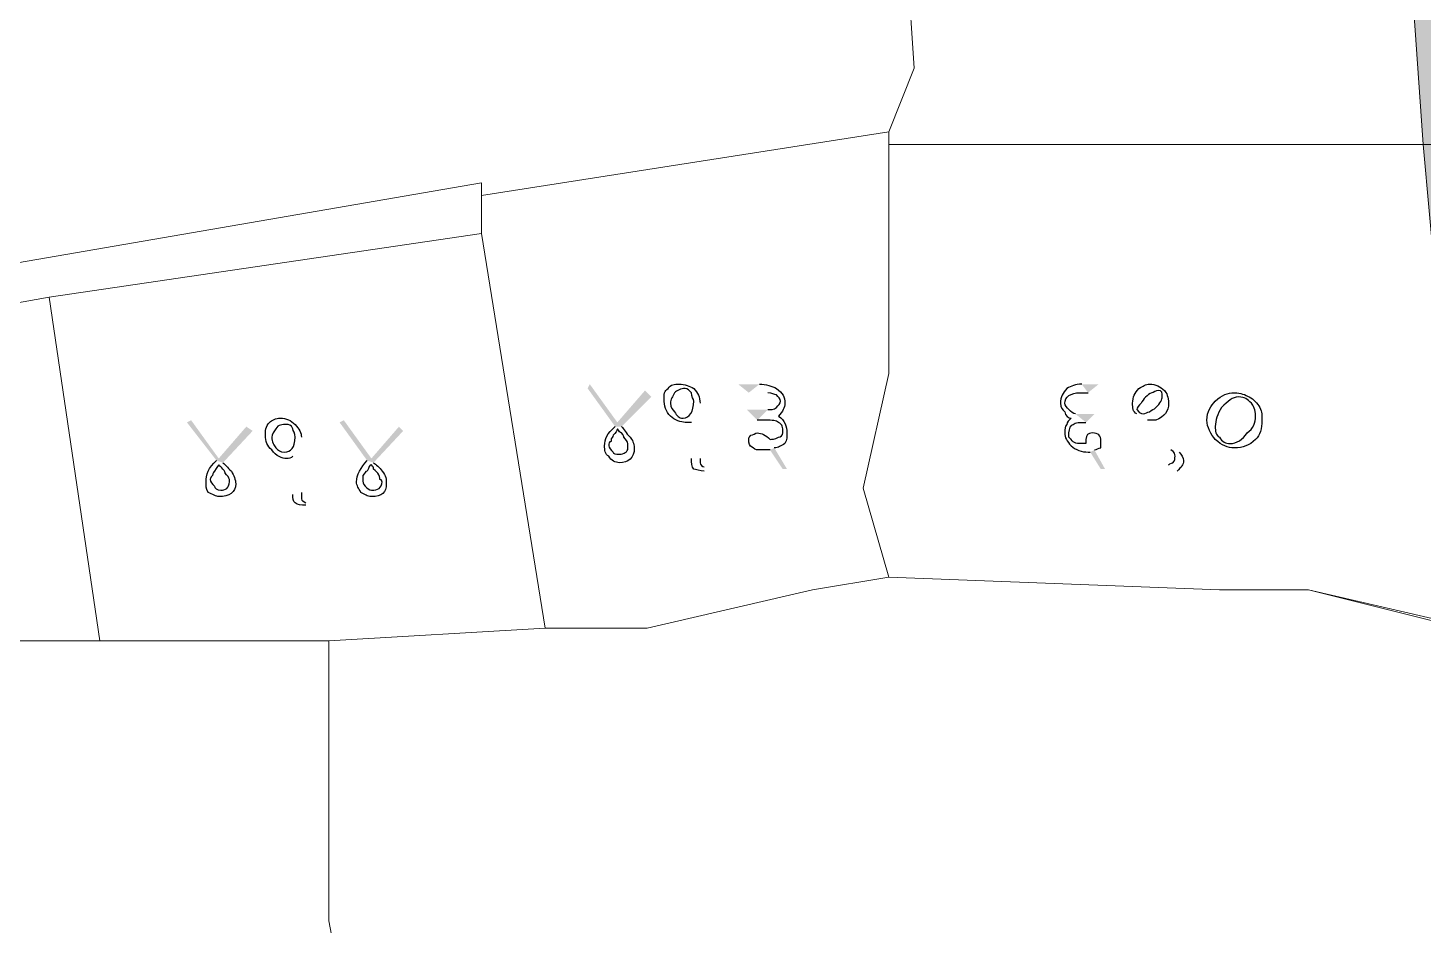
# Model space of a CAD drawing. Header units: metres. Extents: x 345912 to 349030, y 3061206 to 3061792.
# Drawn here: x 345993.01 to 346026.44, y 3061277.5 to 3061298.98 of the extents above; entities that cross this region are included whole.
import ezdxf

# ---------------------------------------------------------------- set-up
doc = ezdxf.new("R2010")
doc.units = ezdxf.units.M
doc.header["$MEASUREMENT"] = 0
doc.layers.add('PDF5_Geometry', color=7, linetype='Continuous')
doc.layers.add('PDF5_Solid Fills', color=7, linetype='Continuous')

msp = doc.modelspace()

# ---------------------------------------------------------------- hatches: boundary and pattern name
at = {"layer": 'PDF5_Solid Fills', "true_color": 0xc3c3c3, "transparency": 33554531}
h = msp.add_hatch(color=9, dxfattribs=at)
h.paths.add_polyline_path([(346031.62094, 3061309.60243), (346025.52494, 3061309.29763), (346024.61054, 3061318.44163), (346023.69614, 3061323.62323), (346029.48734, 3061324.84243), (346029.79214, 3061324.84243), (346030.70654, 3061319.66083), (346031.01134, 3061315.69843)], flags=0)
h.paths.add_polyline_path([(346033.75454, 3061286.43763), (346027.35374, 3061286.13283), (346026.43934, 3061296.19123), (346032.84014, 3061296.19123)], flags=0)
h.paths.add_polyline_path([(346007.84654, 3061320.88003), (346001.75053, 3061319.66083), (346000.83614, 3061319.35603), (345993.21614, 3061318.13683), (345983.76734, 3061316.30803), (345983.46254, 3061316.30803), (345961.21214, 3061312.04083), (345962.12653, 3061318.13683), (345981.02414, 3061321.79443), (345990.47293, 3061323.31843), (345999.31213, 3061325.14723), (346008.45614, 3061326.67123)], flags=0)
h.paths.add_polyline_path([(346037.41214, 3061326.36643), (346034.05934, 3061325.75683), (346034.05934, 3061326.06163), (346033.75454, 3061328.80483), (346037.10734, 3061329.41443)], flags=0)
h.paths.add_polyline_path([(346023.69614, 3061323.62323), (346015.46654, 3061322.09923), (346015.16174, 3061322.09923), (346014.85694, 3061322.09923), (346014.24734, 3061321.79443), (346007.84654, 3061320.88003), (346008.45614, 3061326.67123), (346018.81934, 3061328.80483), (346019.12414, 3061328.80483), (346019.42893, 3061329.10963), (346019.73374, 3061329.10963), (346020.03854, 3061329.10963), (346022.47694, 3061329.71923)], flags=0)
h.paths.add_polyline_path([(346029.48734, 3061324.84243), (346023.69614, 3061323.62323), (346022.47694, 3061329.71923), (346026.74414, 3061330.63363), (346028.57294, 3061330.93843), (346029.18254, 3061325.14723)], flags=0)
h.paths.add_polyline_path([(346033.75454, 3061328.80483), (346034.05934, 3061326.06163), (346034.05934, 3061325.75683), (346029.48734, 3061324.84243), (346029.18254, 3061325.14723), (346028.57294, 3061330.93843), (346030.70654, 3061331.24323), (346033.44974, 3061331.54803), (346033.44974, 3061330.93843)], flags=0)
h.paths.add_polyline_path([(346037.10734, 3061329.41443), (346033.75454, 3061328.80483), (346033.44974, 3061330.93843), (346033.44974, 3061331.54803), (346036.80254, 3061332.15763)], flags=0)
h.paths.add_polyline_path([(346125.80414, 3061271.19763), (346124.88974, 3061272.41683), (346122.14653, 3061274.85523), (346119.70814, 3061275.16003), (346113.61213, 3061277.29363), (346104.46814, 3061280.03683), (346097.76254, 3061281.56083), (346092.58094, 3061281.56083), (346089.53293, 3061281.25603), (346087.39933, 3061280.34163), (346079.16973, 3061276.07443), (346073.07373, 3061271.80723), (346070.94013, 3061271.19763), (345957.24973, 3061271.19763), (345956.94494, 3061272.41683), (345956.94494, 3061274.55043), (345957.85933, 3061287.96163), (345958.16414, 3061289.79043), (345958.16414, 3061296.19123), (345958.46894, 3061304.42083), (345959.38333, 3061311.12643), (345960.29774, 3061314.78403), (345960.29774, 3061320.27043), (345961.21214, 3061323.62323), (345964.26013, 3061333.07203), (345963.65053, 3061336.12003), (345963.34574, 3061337.03443), (345960.29774, 3061345.87363), (345956.94494, 3061356.84643), (345952.67774, 3061370.56243), (345952.67774, 3061373.91523), (345952.67774, 3061381.23043), (345949.93454, 3061391.59363), (345947.80094, 3061402.87124), (345945.05773, 3061411.40564), (345943.53373, 3061414.45363), (345940.48573, 3061418.11124), (345936.82814, 3061421.76883), (345932.86573, 3061427.56003), (345926.16013, 3061436.70403), (345924.63614, 3061440.36163), (345918.54013, 3061442.49523), (345914.57773, 3061443.40963), (345915.49213, 3061444.62883), (345924.33133, 3061441.88564), (345924.94094, 3061442.80003), (345924.33133, 3061448.28643), (345920.97853, 3061460.17363), (345917.32094, 3061466.87923), (345919.14974, 3061468.09844), (345923.11213, 3061460.47844), (345924.33133, 3061455.90643), (345926.46493, 3061446.76243), (345927.07454, 3061438.83763), (345930.12254, 3061435.18003), (345931.64653, 3061432.43683), (345936.82814, 3061424.81683), (345942.31454, 3061418.41603), (345944.75293, 3061415.06323), (345947.80094, 3061408.66243), (345949.93454, 3061401.04243), (345950.54414, 3061396.47043), (345954.20174, 3061382.14483), (345954.81134, 3061373.91523), (345955.11613, 3061371.17203), (345959.68814, 3061354.71283), (345964.86973, 3061340.08243), (345965.78414, 3061336.12003), (345965.17454, 3061329.71923), (345962.43134, 3061321.18483), (345962.12653, 3061318.13683), (345961.21214, 3061312.04083), (345960.90734, 3061307.77363), (345959.99293, 3061299.23923), (345959.68814, 3061287.65683), (345959.68814, 3061286.74243), (345959.38333, 3061285.52323), (345959.07854, 3061279.73203), (345958.77373, 3061275.46483), (345959.07854, 3061273.02643), (345959.38333, 3061271.19763), (346064.84414, 3061271.19763), (346065.75853, 3061271.50243), (346070.33053, 3061272.72163), (346075.20734, 3061274.85523), (346078.56013, 3061277.29363), (346085.87534, 3061281.25603), (346086.48494, 3061281.56083), (346087.39933, 3061281.86563), (346090.44734, 3061282.78003), (346097.45774, 3061282.78003), (346105.99214, 3061280.95123), (346116.05054, 3061278.20803), (346117.87933, 3061277.29363), (346118.79373, 3061276.98883), (346124.88974, 3061274.55043), (346127.32814, 3061272.41683), (346127.63293, 3061272.11203), (346128.24254, 3061271.19763)], flags=0)
h.paths.add_polyline_path([(346032.84014, 3061296.19123), (346026.43934, 3061296.19123), (346025.52494, 3061309.29763), (346031.62094, 3061309.60243), (346031.92574, 3061307.77363), (346032.53534, 3061298.02003)], flags=0)
h = msp.add_hatch(color=9, dxfattribs=at)
h.paths.add_polyline_path([(346031.62094, 3061309.60243), (346025.52494, 3061309.29763), (346024.61054, 3061318.44163), (346023.69614, 3061323.62323), (346029.48734, 3061324.84243), (346029.79214, 3061324.84243), (346030.70654, 3061319.66083), (346031.01134, 3061315.69843)], flags=0)
h.paths.add_polyline_path([(346033.75454, 3061286.43763), (346027.35374, 3061286.13283), (346026.43934, 3061296.19123), (346032.84014, 3061296.19123)], flags=0)
h.paths.add_polyline_path([(346007.84654, 3061320.88003), (346001.75053, 3061319.66083), (346000.83614, 3061319.35603), (345993.21614, 3061318.13683), (345983.76734, 3061316.30803), (345983.46254, 3061316.30803), (345961.21214, 3061312.04083), (345962.12653, 3061318.13683), (345981.02414, 3061321.79443), (345990.47293, 3061323.31843), (345999.31213, 3061325.14723), (346008.45614, 3061326.67123)], flags=0)
h.paths.add_polyline_path([(346037.41214, 3061326.36643), (346034.05934, 3061325.75683), (346034.05934, 3061326.06163), (346033.75454, 3061328.80483), (346037.10734, 3061329.41443)], flags=0)
h.paths.add_polyline_path([(346023.69614, 3061323.62323), (346015.46654, 3061322.09923), (346015.16174, 3061322.09923), (346014.85694, 3061322.09923), (346014.24734, 3061321.79443), (346007.84654, 3061320.88003), (346008.45614, 3061326.67123), (346018.81934, 3061328.80483), (346019.12414, 3061328.80483), (346019.42893, 3061329.10963), (346019.73374, 3061329.10963), (346020.03854, 3061329.10963), (346022.47694, 3061329.71923)], flags=0)
h.paths.add_polyline_path([(346029.48734, 3061324.84243), (346023.69614, 3061323.62323), (346022.47694, 3061329.71923), (346026.74414, 3061330.63363), (346028.57294, 3061330.93843), (346029.18254, 3061325.14723)], flags=0)
h.paths.add_polyline_path([(346033.75454, 3061328.80483), (346034.05934, 3061326.06163), (346034.05934, 3061325.75683), (346029.48734, 3061324.84243), (346029.18254, 3061325.14723), (346028.57294, 3061330.93843), (346030.70654, 3061331.24323), (346033.44974, 3061331.54803), (346033.44974, 3061330.93843)], flags=0)
h.paths.add_polyline_path([(346037.10734, 3061329.41443), (346033.75454, 3061328.80483), (346033.44974, 3061330.93843), (346033.44974, 3061331.54803), (346036.80254, 3061332.15763)], flags=0)
h.paths.add_polyline_path([(346125.80414, 3061271.19763), (346124.88974, 3061272.41683), (346122.14653, 3061274.85523), (346119.70814, 3061275.16003), (346113.61213, 3061277.29363), (346104.46814, 3061280.03683), (346097.76254, 3061281.56083), (346092.58094, 3061281.56083), (346089.53293, 3061281.25603), (346087.39933, 3061280.34163), (346079.16973, 3061276.07443), (346073.07373, 3061271.80723), (346070.94013, 3061271.19763), (345957.24973, 3061271.19763), (345956.94494, 3061272.41683), (345956.94494, 3061274.55043), (345957.85933, 3061287.96163), (345958.16414, 3061289.79043), (345958.16414, 3061296.19123), (345958.46894, 3061304.42083), (345959.38333, 3061311.12643), (345960.29774, 3061314.78403), (345960.29774, 3061320.27043), (345961.21214, 3061323.62323), (345964.26013, 3061333.07203), (345963.65053, 3061336.12003), (345963.34574, 3061337.03443), (345960.29774, 3061345.87363), (345956.94494, 3061356.84643), (345952.67774, 3061370.56243), (345952.67774, 3061373.91523), (345952.67774, 3061381.23043), (345949.93454, 3061391.59363), (345947.80094, 3061402.87124), (345945.05773, 3061411.40564), (345943.53373, 3061414.45363), (345940.48573, 3061418.11124), (345936.82814, 3061421.76883), (345932.86573, 3061427.56003), (345926.16013, 3061436.70403), (345924.63614, 3061440.36163), (345918.54013, 3061442.49523), (345914.57773, 3061443.40963), (345915.49213, 3061444.62883), (345924.33133, 3061441.88564), (345924.94094, 3061442.80003), (345924.33133, 3061448.28643), (345920.97853, 3061460.17363), (345917.32094, 3061466.87923), (345919.14974, 3061468.09844), (345923.11213, 3061460.47844), (345924.33133, 3061455.90643), (345926.46493, 3061446.76243), (345927.07454, 3061438.83763), (345930.12254, 3061435.18003), (345931.64653, 3061432.43683), (345936.82814, 3061424.81683), (345942.31454, 3061418.41603), (345944.75293, 3061415.06323), (345947.80094, 3061408.66243), (345949.93454, 3061401.04243), (345950.54414, 3061396.47043), (345954.20174, 3061382.14483), (345954.81134, 3061373.91523), (345955.11613, 3061371.17203), (345959.68814, 3061354.71283), (345964.86973, 3061340.08243), (345965.78414, 3061336.12003), (345965.17454, 3061329.71923), (345962.43134, 3061321.18483), (345962.12653, 3061318.13683), (345961.21214, 3061312.04083), (345960.90734, 3061307.77363), (345959.99293, 3061299.23923), (345959.68814, 3061287.65683), (345959.68814, 3061286.74243), (345959.38333, 3061285.52323), (345959.07854, 3061279.73203), (345958.77373, 3061275.46483), (345959.07854, 3061273.02643), (345959.38333, 3061271.19763), (346064.84414, 3061271.19763), (346065.75853, 3061271.50243), (346070.33053, 3061272.72163), (346075.20734, 3061274.85523), (346078.56013, 3061277.29363), (346085.87534, 3061281.25603), (346086.48494, 3061281.56083), (346087.39933, 3061281.86563), (346090.44734, 3061282.78003), (346097.45774, 3061282.78003), (346105.99214, 3061280.95123), (346116.05054, 3061278.20803), (346117.87933, 3061277.29363), (346118.79373, 3061276.98883), (346124.88974, 3061274.55043), (346127.32814, 3061272.41683), (346127.63293, 3061272.11203), (346128.24254, 3061271.19763)], flags=0)
h.paths.add_polyline_path([(346032.84014, 3061296.19123), (346026.43934, 3061296.19123), (346025.52494, 3061309.29763), (346031.62094, 3061309.60243), (346031.92574, 3061307.77363), (346032.53534, 3061298.02003)], flags=0)
at = {"layer": 'PDF5_Solid Fills', "transparency": 33554559}
h = msp.add_hatch(color=256, dxfattribs=at)
h.paths.add_polyline_path([(346007.08453, 3061289.43483), (346006.42413, 3061290.34923), (346006.47493, 3061290.45083), (346007.13533, 3061289.53643), (346007.79573, 3061290.29843), (346007.94813, 3061290.14603), (346007.23693, 3061289.43483)], flags=0)
h.paths.add_polyline_path([(346009.11653, 3061289.99363), (346009.11653, 3061288.67283)], flags=0)
h.paths.add_polyline_path([(346009.21813, 3061288.46963), (346009.21813, 3061288.36803)], flags=0)
h.paths.add_polyline_path([(346010.28493, 3061290.24763), (346010.03093, 3061290.45083), (346010.53893, 3061290.45083)], flags=0)
h.paths.add_polyline_path([(346010.89453, 3061288.92683), (346011.19933, 3061288.41883), (346011.09773, 3061288.41883), (346010.79293, 3061288.87603)], flags=0)
h.paths.add_polyline_path([(346010.48813, 3061289.58723), (346010.23413, 3061289.84123), (346010.74213, 3061289.84123)], flags=0)
h = msp.add_hatch(color=256, dxfattribs=at)
h.paths.add_polyline_path([(346018.41293, 3061290.24764), (346018.66693, 3061290.45084), (346018.26053, 3061290.45084)], flags=0)
h.paths.add_polyline_path([(346018.46373, 3061288.82524), (346018.71773, 3061288.41884), (346018.81933, 3061288.41884), (346018.56533, 3061288.87604)], flags=0)
h.paths.add_polyline_path([(346018.36213, 3061289.53644), (346018.56533, 3061289.73964), (346018.10813, 3061289.73964)], flags=0)
h.paths.add_polyline_path([(346019.83533, 3061289.58724), (346020.59733, 3061288.82524)], flags=0)
h.paths.add_polyline_path([(346020.54653, 3061288.36804), (346020.34333, 3061288.52044)], flags=0)
h.paths.add_polyline_path([(346020.39413, 3061288.87604), (346019.58133, 3061289.73964)], flags=0)
h = msp.add_hatch(color=256, dxfattribs=at)
h.paths.add_polyline_path([(345997.53414, 3061288.62203), (345996.82294, 3061289.53643), (345996.92454, 3061289.58723), (345997.58494, 3061288.67283), (345998.24534, 3061289.43483), (345998.39774, 3061289.33323), (345997.68654, 3061288.57123)], flags=0)
h.paths.add_polyline_path([(345999.56614, 3061289.18083), (345999.56614, 3061287.86003)], flags=0)
h.paths.add_polyline_path([(345999.66774, 3061287.60603), (345999.66774, 3061287.55523)], flags=0)
h.paths.add_polyline_path([(346001.14094, 3061288.62203), (346000.48054, 3061289.53643), (346000.58214, 3061289.58723), (346001.24254, 3061288.67283), (346001.90294, 3061289.43483), (346002.00454, 3061289.33323), (346001.29334, 3061288.57123)], flags=0)

# ---------------------------------------------------------------- linework, layer by layer
at = {"layer": 'PDF5_Geometry', "lineweight": 9}
for points in [[(346032.84014, 3061296.19123), (346026.43934, 3061296.19123), (346025.52494, 3061309.29763), (346031.62094, 3061309.60243), (346031.92574, 3061307.77363), (346032.53534, 3061298.02003)], [(346032.84014, 3061296.19123), (346026.43934, 3061296.19123), (346025.52494, 3061309.29763), (346031.62094, 3061309.60243), (346031.92574, 3061307.77363), (346032.53534, 3061298.02003)], [(346026.43933, 3061296.19123), (346018.81933, 3061296.19123), (346013.63774, 3061296.19123), (346013.63774, 3061296.49604), (346014.24733, 3061298.02004), (346013.94254, 3061302.59205), (346014.24733, 3061303.50645), (346015.16174, 3061303.50645), (346016.07614, 3061303.81123), (346016.68574, 3061303.81123), (346024.91534, 3061304.42085), (346025.52494, 3061309.29764)], [(346026.43933, 3061296.19123), (346018.81933, 3061296.19123), (346013.63774, 3061296.19123), (346013.63774, 3061296.49604), (346014.24733, 3061298.02004), (346013.94254, 3061302.59205), (346014.24733, 3061303.50645), (346015.16174, 3061303.50645), (346016.07614, 3061303.81123), (346016.68574, 3061303.81123), (346024.91534, 3061304.42085), (346025.52494, 3061309.29764)], [(346014.24733, 3061303.50645), (346013.94254, 3061302.59205), (346014.24733, 3061298.02004), (346013.63774, 3061296.49604), (346003.88414, 3061294.97205), (346003.88414, 3061295.27683), (345959.68814, 3061287.65683), (345959.99294, 3061299.23925), (345970.35614, 3061300.15365), (345976.45214, 3061301.06803), (345981.02414, 3061301.67764), (345983.76733, 3061302.28724), (345984.07214, 3061302.28724), (345993.52094, 3061305.03044), (345996.87373, 3061305.94485), (346000.83614, 3061306.85925), (346001.14094, 3061306.85925), (346001.75054, 3061307.16403), (346002.05534, 3061307.16403), (346006.32254, 3061308.07844), (346009.98013, 3061307.46884), (346014.85694, 3061305.03044), (346014.85694, 3061304.72564)], [(346014.24733, 3061303.50645), (346013.94254, 3061302.59205), (346014.24733, 3061298.02004), (346013.63774, 3061296.49604), (346003.88414, 3061294.97205), (346003.88414, 3061295.27683), (345959.68814, 3061287.65683), (345959.99294, 3061299.23925), (345970.35614, 3061300.15365), (345976.45214, 3061301.06803), (345981.02414, 3061301.67764), (345983.76733, 3061302.28724), (345984.07214, 3061302.28724), (345993.52094, 3061305.03044), (345996.87373, 3061305.94485), (346000.83614, 3061306.85925), (346001.14094, 3061306.85925), (346001.75054, 3061307.16403), (346002.05534, 3061307.16403), (346006.32254, 3061308.07844), (346009.98013, 3061307.46884), (346014.85694, 3061305.03044), (346014.85694, 3061304.72564)], [(346013.63774, 3061296.19123), (346013.63774, 3061290.70485), (346013.02814, 3061287.96164), (346013.63774, 3061285.82803), (346011.80894, 3061285.52324), (346007.84653, 3061284.60884), (346005.40814, 3061284.60884), (346003.88414, 3061294.05764), (346003.88414, 3061294.97205), (346013.63774, 3061296.49604)], [(346013.63774, 3061296.19123), (346013.63774, 3061290.70485), (346013.02814, 3061287.96164), (346013.63774, 3061285.82803), (346011.80894, 3061285.52324), (346007.84653, 3061284.60884), (346005.40814, 3061284.60884), (346003.88414, 3061294.05764), (346003.88414, 3061294.97205), (346013.63774, 3061296.49604)], [(346027.65854, 3061284.60884), (346023.69614, 3061285.52324), (346021.56254, 3061285.52324), (346013.63774, 3061285.82803), (346013.02814, 3061287.96164), (346013.63774, 3061290.70485), (346013.63774, 3061296.19123), (346018.81933, 3061296.19123), (346026.43933, 3061296.19123), (346027.35373, 3061286.13284)], [(346027.65854, 3061284.60884), (346023.69614, 3061285.52324), (346021.56254, 3061285.52324), (346013.63774, 3061285.82803), (346013.02814, 3061287.96164), (346013.63774, 3061290.70485), (346013.63774, 3061296.19123), (346018.81933, 3061296.19123), (346026.43933, 3061296.19123), (346027.35373, 3061286.13284)], [(346003.88414, 3061294.97205), (346003.88414, 3061294.05764), (345993.52094, 3061292.53365), (345981.63373, 3061290.40004), (345972.79454, 3061288.87604), (345959.68814, 3061286.74243), (345959.68814, 3061287.65683), (346003.88414, 3061295.27683)], [(346003.88414, 3061294.97205), (346003.88414, 3061294.05764), (345993.52094, 3061292.53365), (345981.63373, 3061290.40004), (345972.79454, 3061288.87604), (345959.68814, 3061286.74243), (345959.68814, 3061287.65683), (346003.88414, 3061295.27683)], [(346005.40814, 3061284.60884), (346000.22653, 3061284.30403), (345994.74013, 3061284.30403), (345993.52094, 3061292.53365), (346003.88414, 3061294.05764)], [(346005.40814, 3061284.60884), (346000.22653, 3061284.30403), (345994.74013, 3061284.30403), (345993.52094, 3061292.53365), (346003.88414, 3061294.05764)], [(345994.74013, 3061284.30403), (345991.38733, 3061284.30403), (345982.24334, 3061282.78004), (345981.63373, 3061290.40004), (345993.52094, 3061292.53365)], [(345994.74013, 3061284.30403), (345991.38733, 3061284.30403), (345982.24334, 3061282.78004), (345981.63373, 3061290.40004), (345993.52094, 3061292.53365)], [(346033.75454, 3061282.17044), (346036.80254, 3061278.81764), (346038.93614, 3061271.19764), (346001.44574, 3061271.19764), (346000.22653, 3061277.59844), (346000.22653, 3061284.30403), (346005.40814, 3061284.60884), (346007.84653, 3061284.60884), (346011.80894, 3061285.52324), (346013.63774, 3061285.82803), (346021.56254, 3061285.52324), (346023.69614, 3061285.52324), (346031.01134, 3061283.69444)], [(346033.75454, 3061282.17044), (346036.80254, 3061278.81764), (346038.93614, 3061271.19764), (346001.44574, 3061271.19764), (346000.22653, 3061277.59844), (346000.22653, 3061284.30403), (346005.40814, 3061284.60884), (346007.84653, 3061284.60884), (346011.80894, 3061285.52324), (346013.63774, 3061285.82803), (346021.56254, 3061285.52324), (346023.69614, 3061285.52324), (346031.01134, 3061283.69444)], [(345959.38334, 3061271.19764), (345959.07854, 3061273.02645), (345967.91774, 3061273.94085), (345972.48974, 3061274.85523), (345973.40414, 3061277.90324), (345973.70894, 3061278.20803), (345975.23294, 3061280.34164), (345979.50014, 3061282.47523), (345982.24334, 3061282.78004), (345991.38733, 3061284.30403), (345994.74013, 3061284.30403), (346000.22653, 3061284.30403), (346000.22653, 3061277.59844), (346001.44574, 3061271.19764)], [(345959.38334, 3061271.19764), (345959.07854, 3061273.02645), (345967.91774, 3061273.94085), (345972.48974, 3061274.85523), (345973.40414, 3061277.90324), (345973.70894, 3061278.20803), (345975.23294, 3061280.34164), (345979.50014, 3061282.47523), (345982.24334, 3061282.78004), (345991.38733, 3061284.30403), (345994.74013, 3061284.30403), (346000.22653, 3061284.30403), (346000.22653, 3061277.59844), (346001.44574, 3061271.19764)]]:
    msp.add_lwpolyline(points, close=True, dxfattribs=at)
at = {"layer": 'PDF5_Geometry', "lineweight": 25}
for points in [[(346008.25293, 3061290.09523), (346008.25293, 3061290.19683), (346008.25293, 3061290.29843), (346008.35453, 3061290.34923)], [(346008.35453, 3061290.34923), (346008.40533, 3061290.45083), (346008.50693, 3061290.45083), (346008.60853, 3061290.45083)], [(346008.50693, 3061290.24763), (346008.45613, 3061290.14603), (346008.40533, 3061290.09523), (346008.40533, 3061289.99363)], [(346008.76093, 3061290.34923), (346008.65933, 3061290.34923), (346008.55773, 3061290.29843), (346008.50693, 3061290.24763)], [(346008.60853, 3061290.45083), (346008.76093, 3061290.45083), (346008.86253, 3061290.40003), (346008.96413, 3061290.34923)], [(346008.91333, 3061290.24763), (346008.86253, 3061290.29843), (346008.81173, 3061290.34923), (346008.76093, 3061290.34923)], [(346008.96413, 3061290.04443), (346008.96413, 3061290.09523), (346008.91333, 3061290.14603), (346008.91333, 3061290.24763)], [(346008.96413, 3061290.34923), (346009.06573, 3061290.24763), (346009.11653, 3061290.14603), (346009.11653, 3061289.99363)], [(346010.53893, 3061290.45083), (346010.69133, 3061290.45083), (346010.84373, 3061290.40003), (346010.94533, 3061290.34923)], [(346010.94533, 3061290.19683), (346010.89453, 3061290.19683), (346010.84373, 3061290.24763), (346010.74213, 3061290.24763)], [(346010.94533, 3061290.34923), (346011.09773, 3061290.24763), (346011.14853, 3061290.14603), (346011.14853, 3061289.99363)], [(346011.04693, 3061290.04443), (346011.04693, 3061290.09523), (346010.99613, 3061290.14603), (346010.94533, 3061290.19683)], [(346017.90493, 3061290.34924), (346017.80333, 3061290.24764), (346017.75253, 3061290.14604), (346017.75253, 3061289.99364)], [(346017.85413, 3061289.99364), (346017.85413, 3061290.14604), (346018.00653, 3061290.24764), (346018.20973, 3061290.24764)], [(346018.26053, 3061290.45084), (346018.10813, 3061290.45084), (346018.00653, 3061290.40004), (346017.90493, 3061290.34924)], [(346018.20973, 3061290.24764), (346018.26053, 3061290.24764), (346018.31133, 3061290.24764), (346018.36213, 3061290.24764)], [(346018.36213, 3061290.24764), (346018.36213, 3061290.24764), (346018.41293, 3061290.24764), (346018.41293, 3061290.24764)], [(346019.47973, 3061289.99364), (346019.47973, 3061290.14604), (346019.53053, 3061290.24764), (346019.63213, 3061290.34924)], [(346019.63213, 3061290.34924), (346019.73373, 3061290.40004), (346019.78453, 3061290.45084), (346019.88613, 3061290.45084)], [(346019.93693, 3061290.24764), (346019.83533, 3061290.19684), (346019.73373, 3061290.09524), (346019.68293, 3061289.99364)], [(346019.88613, 3061290.45084), (346020.03853, 3061290.45084), (346020.14013, 3061290.40004), (346020.24173, 3061290.29844)], [(346020.08933, 3061290.29844), (346020.03853, 3061290.29844), (346019.98773, 3061290.24764), (346019.93693, 3061290.24764)], [(346020.19093, 3061290.14604), (346020.19093, 3061290.24764), (346020.19093, 3061290.29844), (346020.08933, 3061290.29844)], [(346020.24173, 3061290.29844), (346020.29253, 3061290.24764), (346020.34333, 3061290.14604), (346020.34333, 3061289.99364)], [(346021.46093, 3061290.04444), (346021.61333, 3061290.19684), (346021.76573, 3061290.24764), (346021.91813, 3061290.24764)], [(346021.91813, 3061290.24764), (346022.07053, 3061290.24764), (346022.17213, 3061290.19684), (346022.27373, 3061290.14604)], [(346008.40533, 3061289.68883), (346008.30373, 3061289.79043), (346008.25293, 3061289.94283), (346008.25293, 3061290.09523)], [(346008.40533, 3061289.99363), (346008.40533, 3061289.89203), (346008.45613, 3061289.84123), (346008.50693, 3061289.79043)], [(346008.71013, 3061289.63803), (346008.86253, 3061289.63803), (346008.96413, 3061289.79043), (346008.96413, 3061290.04443)], [(346010.74213, 3061289.84123), (346010.79293, 3061289.84123), (346010.89453, 3061289.84123), (346010.94533, 3061289.89203)], [(346010.94533, 3061289.89203), (346010.99613, 3061289.94283), (346011.04693, 3061289.99363), (346011.04693, 3061290.04443)], [(346011.14853, 3061289.99363), (346011.14853, 3061289.89203), (346011.09773, 3061289.79043), (346010.99613, 3061289.68883)], [(346017.75253, 3061289.99364), (346017.75253, 3061289.89204), (346017.80333, 3061289.84124), (346017.85413, 3061289.79044)], [(346017.95573, 3061289.84124), (346017.90493, 3061289.89204), (346017.85413, 3061289.94284), (346017.85413, 3061289.99364)], [(346018.10813, 3061289.73964), (346018.05733, 3061289.73964), (346018.00653, 3061289.79044), (346017.95573, 3061289.84124)], [(346019.58133, 3061289.73964), (346019.47973, 3061289.79044), (346019.47973, 3061289.89204), (346019.47973, 3061289.99364)], [(346019.68293, 3061289.99364), (346019.63213, 3061289.94284), (346019.58133, 3061289.89204), (346019.58133, 3061289.84124)], [(346019.58133, 3061289.84124), (346019.58133, 3061289.84124), (346019.63213, 3061289.79044), (346019.63213, 3061289.79044)], [(346019.88613, 3061289.79044), (346019.93693, 3061289.84124), (346019.98773, 3061289.84124), (346020.03853, 3061289.89204)], [(346020.03853, 3061289.89204), (346020.14013, 3061289.99364), (346020.19093, 3061290.09524), (346020.19093, 3061290.14604)], [(346020.34333, 3061289.99364), (346020.34333, 3061289.79044), (346020.24173, 3061289.68884), (346020.03853, 3061289.58724)], [(346021.25773, 3061289.58724), (346021.25773, 3061289.79044), (346021.35933, 3061289.94284), (346021.46093, 3061290.04444)], [(346021.61333, 3061289.89204), (346021.51173, 3061289.73964), (346021.46093, 3061289.58724), (346021.46093, 3061289.43484)], [(346022.01973, 3061290.14604), (346021.86733, 3061290.14604), (346021.76573, 3061290.04444), (346021.61333, 3061289.89204)], [(346022.32453, 3061289.99364), (346022.22293, 3061290.09524), (346022.17213, 3061290.14604), (346022.01973, 3061290.14604)], [(346022.27373, 3061290.14604), (346022.37533, 3061290.09524), (346022.47693, 3061289.99364), (346022.52773, 3061289.89204)], [(346022.42613, 3061289.68884), (346022.42613, 3061289.84124), (346022.37533, 3061289.94284), (346022.32453, 3061289.99364)], [(346022.52773, 3061289.89204), (346022.57853, 3061289.79044), (346022.57853, 3061289.68884), (346022.57853, 3061289.58724)], [(345998.70254, 3061289.23163), (345998.70254, 3061289.33323), (345998.70254, 3061289.43483), (345998.80414, 3061289.53643)], [(345998.80414, 3061289.53643), (345998.85494, 3061289.58723), (345998.95654, 3061289.63803), (345999.05814, 3061289.63803)], [(345999.21054, 3061289.48563), (345999.10894, 3061289.48563), (345999.00734, 3061289.48563), (345998.95654, 3061289.38403)], [(345999.05814, 3061289.63803), (345999.21054, 3061289.63803), (345999.31214, 3061289.58723), (345999.41374, 3061289.48563)], [(345999.36294, 3061289.38403), (345999.31214, 3061289.48563), (345999.26134, 3061289.48563), (345999.21054, 3061289.48563)], [(345999.41374, 3061289.48563), (345999.51534, 3061289.38403), (345999.56614, 3061289.28243), (345999.56614, 3061289.18083)], [(346008.76093, 3061289.53643), (346008.65933, 3061289.53643), (346008.50693, 3061289.58723), (346008.40533, 3061289.68883)], [(346008.50693, 3061289.79043), (346008.55773, 3061289.68883), (346008.60853, 3061289.63803), (346008.71013, 3061289.63803)], [(346008.91333, 3061289.53643), (346008.86253, 3061289.53643), (346008.81173, 3061289.53643), (346008.76093, 3061289.53643)], [(346010.58973, 3061289.58723), (346010.53893, 3061289.58723), (346010.48813, 3061289.58723), (346010.48813, 3061289.58723)], [(346010.69133, 3061289.58723), (346010.69133, 3061289.58723), (346010.64053, 3061289.58723), (346010.58973, 3061289.58723)], [(346010.99613, 3061289.53643), (346010.94533, 3061289.58723), (346010.84373, 3061289.58723), (346010.69133, 3061289.58723)], [(346010.99613, 3061289.68883), (346011.14853, 3061289.58723), (346011.19933, 3061289.43483), (346011.19933, 3061289.28243)], [(346011.09773, 3061289.28243), (346011.09773, 3061289.43483), (346011.09773, 3061289.48563), (346010.99613, 3061289.53643)], [(346017.85413, 3061289.79044), (346017.85413, 3061289.68884), (346017.95573, 3061289.63804), (346018.00653, 3061289.63804)], [(346017.90493, 3061289.48564), (346017.85413, 3061289.43484), (346017.85413, 3061289.38404), (346017.85413, 3061289.28244)], [(346018.00653, 3061289.63804), (346017.95573, 3061289.58724), (346017.90493, 3061289.53644), (346017.90493, 3061289.48564)], [(346017.95573, 3061289.28244), (346017.95573, 3061289.38404), (346018.00653, 3061289.48564), (346018.05733, 3061289.48564)], [(346018.05733, 3061289.48564), (346018.10813, 3061289.53644), (346018.20973, 3061289.53644), (346018.36213, 3061289.53644)], [(346019.63213, 3061289.79044), (346019.63213, 3061289.79044), (346019.68293, 3061289.73964), (346019.73373, 3061289.73964)], [(346019.73373, 3061289.73964), (346019.78453, 3061289.73964), (346019.83533, 3061289.79044), (346019.88613, 3061289.79044)], [(346020.03853, 3061289.58724), (346019.98773, 3061289.58724), (346019.88613, 3061289.58724), (346019.83533, 3061289.58724)], [(346021.46093, 3061289.13004), (346021.35933, 3061289.23164), (346021.25773, 3061289.43484), (346021.25773, 3061289.58724)], [(346022.22293, 3061289.28244), (346022.37533, 3061289.38404), (346022.42613, 3061289.53644), (346022.42613, 3061289.68884)], [(346022.57853, 3061289.58724), (346022.57853, 3061289.38404), (346022.52773, 3061289.23164), (346022.42613, 3061289.13004)], [(345998.85494, 3061288.87603), (345998.75334, 3061288.97763), (345998.70254, 3061289.07923), (345998.70254, 3061289.23163)], [(345998.95654, 3061289.38403), (345998.90574, 3061289.33323), (345998.85494, 3061289.23163), (345998.85494, 3061289.18083)], [(345998.85494, 3061289.18083), (345998.85494, 3061289.07923), (345998.90574, 3061288.97763), (345998.95654, 3061288.92683)], [(345999.15974, 3061288.82523), (345999.31214, 3061288.82523), (345999.41374, 3061288.92683), (345999.41374, 3061289.18083)], [(345999.41374, 3061289.18083), (345999.41374, 3061289.28243), (345999.36294, 3061289.33323), (345999.36294, 3061289.38403)], [(346006.83053, 3061288.97763), (346006.83053, 3061289.13003), (346006.88133, 3061289.28243), (346007.08453, 3061289.43483)], [(346007.03373, 3061289.23163), (346007.03373, 3061289.18083), (346006.98293, 3061289.18083), (346006.98293, 3061289.07923)], [(346007.13533, 3061289.38403), (346007.13533, 3061289.33323), (346007.08453, 3061289.28243), (346007.03373, 3061289.23163)], [(346007.23693, 3061289.28243), (346007.18613, 3061289.28243), (346007.18613, 3061289.33323), (346007.13533, 3061289.38403)], [(346007.23693, 3061289.43483), (346007.28773, 3061289.38403), (346007.33853, 3061289.28243), (346007.44013, 3061289.18083)], [(346007.28773, 3061289.18083), (346007.28773, 3061289.18083), (346007.28773, 3061289.23163), (346007.23693, 3061289.28243)], [(346007.38933, 3061289.02843), (346007.38933, 3061289.07923), (346007.33853, 3061289.13003), (346007.28773, 3061289.18083)], [(346007.44013, 3061289.18083), (346007.49093, 3061289.13003), (346007.54173, 3061289.02843), (346007.54173, 3061288.92683)], [(346010.28493, 3061289.13003), (346010.28493, 3061289.18083), (346010.28493, 3061289.18083), (346010.33573, 3061289.23163)], [(346010.33573, 3061289.23163), (346010.38653, 3061289.23163), (346010.43733, 3061289.28243), (346010.48813, 3061289.28243)], [(346010.48813, 3061289.28243), (346010.58973, 3061289.28243), (346010.69133, 3061289.23163), (346010.79293, 3061289.13003)], [(346010.79293, 3061289.13003), (346010.84373, 3061289.13003), (346010.89453, 3061289.13003), (346010.99613, 3061289.18083)], [(346010.99613, 3061289.18083), (346011.04693, 3061289.18083), (346011.09773, 3061289.23163), (346011.09773, 3061289.28243)], [(346011.19933, 3061289.28243), (346011.19933, 3061289.18083), (346011.19933, 3061289.13003), (346011.14853, 3061289.02843)], [(346017.85413, 3061289.28244), (346017.85413, 3061289.18084), (346017.90493, 3061289.07924), (346018.00653, 3061288.97764)], [(346017.95573, 3061289.18084), (346017.95573, 3061289.23164), (346017.95573, 3061289.28244), (346017.95573, 3061289.28244)], [(346018.00653, 3061289.13004), (346018.00653, 3061289.13004), (346018.00653, 3061289.13004), (346017.95573, 3061289.18084)], [(346018.51453, 3061289.28244), (346018.41293, 3061289.28244), (346018.36213, 3061289.23164), (346018.36213, 3061289.13004)], [(346018.71773, 3061289.07924), (346018.71773, 3061289.23164), (346018.66693, 3061289.28244), (346018.51453, 3061289.28244)], [(346021.46093, 3061289.43484), (346021.46093, 3061289.33324), (346021.46093, 3061289.23164), (346021.56253, 3061289.18084)], [(346021.56253, 3061289.18084), (346021.61333, 3061289.07924), (346021.71493, 3061289.02844), (346021.81653, 3061289.02844)], [(346021.81653, 3061289.02844), (346021.96893, 3061289.02844), (346022.12133, 3061289.13004), (346022.22293, 3061289.28244)], [(345999.21054, 3061288.67283), (345999.10894, 3061288.67283), (345998.95654, 3061288.72363), (345998.85494, 3061288.87603)], [(345998.95654, 3061288.92683), (345999.00734, 3061288.87603), (345999.05814, 3061288.82523), (345999.15974, 3061288.82523)], [(346006.93213, 3061288.72363), (346006.83053, 3061288.77443), (346006.83053, 3061288.87603), (346006.83053, 3061288.97763)], [(346006.98293, 3061289.07923), (346006.93213, 3061289.07923), (346006.93213, 3061289.02843), (346006.93213, 3061288.97763)], [(346006.93213, 3061288.97763), (346006.93213, 3061288.92683), (346006.98293, 3061288.87603), (346007.03373, 3061288.82523)], [(346007.03373, 3061288.82523), (346007.03373, 3061288.77443), (346007.08453, 3061288.77443), (346007.18613, 3061288.77443)], [(346007.18613, 3061288.77443), (346007.28773, 3061288.77443), (346007.38933, 3061288.82523), (346007.38933, 3061288.92683)], [(346007.54173, 3061288.92683), (346007.54173, 3061288.67283), (346007.38933, 3061288.57123), (346007.18613, 3061288.57123)], [(346007.38933, 3061288.92683), (346007.38933, 3061288.97763), (346007.38933, 3061288.97763), (346007.38933, 3061289.02843)], [(346010.38653, 3061288.92683), (346010.28493, 3061288.97763), (346010.28493, 3061289.02843), (346010.28493, 3061289.13003)], [(346010.58973, 3061288.87603), (346010.48813, 3061288.87603), (346010.43733, 3061288.87603), (346010.38653, 3061288.92683)], [(346010.79293, 3061288.87603), (346010.74213, 3061288.87603), (346010.64053, 3061288.87603), (346010.58973, 3061288.87603)], [(346011.14853, 3061289.02843), (346011.04693, 3061288.97763), (346010.99613, 3061288.92683), (346010.89453, 3061288.92683)], [(346018.31133, 3061289.02844), (346018.15893, 3061289.02844), (346018.05733, 3061289.02844), (346018.00653, 3061289.13004)], [(346018.00653, 3061288.97764), (346018.10813, 3061288.87604), (346018.26053, 3061288.82524), (346018.41293, 3061288.82524)], [(346018.36213, 3061289.02844), (346018.36213, 3061289.02844), (346018.36213, 3061289.02844), (346018.31133, 3061289.02844)], [(346018.36213, 3061289.13004), (346018.36213, 3061289.13004), (346018.36213, 3061289.13004), (346018.36213, 3061289.07924)], [(346018.36213, 3061289.07924), (346018.36213, 3061289.02844), (346018.36213, 3061289.02844), (346018.36213, 3061289.02844)], [(346018.41293, 3061288.82524), (346018.41293, 3061288.82524), (346018.46373, 3061288.82524), (346018.46373, 3061288.82524)], [(346018.56533, 3061288.87604), (346018.61613, 3061288.87604), (346018.66693, 3061288.92684), (346018.71773, 3061288.92684)], [(346018.71773, 3061288.92684), (346018.71773, 3061288.97764), (346018.71773, 3061289.02844), (346018.71773, 3061289.07924)], [(346020.49573, 3061288.72364), (346020.49573, 3061288.77444), (346020.49573, 3061288.82524), (346020.39413, 3061288.87604)], [(346020.59733, 3061288.82524), (346020.64813, 3061288.77444), (346020.69893, 3061288.67284), (346020.69893, 3061288.62204)], [(346021.91813, 3061288.92684), (346021.76573, 3061288.92684), (346021.61333, 3061288.97764), (346021.46093, 3061289.13004)], [(346022.42613, 3061289.13004), (346022.27373, 3061288.97764), (346022.12133, 3061288.92684), (346021.91813, 3061288.92684)], [(345997.28014, 3061288.11403), (345997.28014, 3061288.26643), (345997.33094, 3061288.46963), (345997.53414, 3061288.62203)], [(345997.58494, 3061288.52043), (345997.58494, 3061288.52043), (345997.53414, 3061288.46963), (345997.48334, 3061288.36803)], [(345997.68654, 3061288.41883), (345997.63574, 3061288.46963), (345997.63574, 3061288.46963), (345997.58494, 3061288.52043)], [(345997.68654, 3061288.57123), (345997.73734, 3061288.52043), (345997.78814, 3061288.46963), (345997.88974, 3061288.36803)], [(345999.36294, 3061288.72363), (345999.31214, 3061288.67283), (345999.26134, 3061288.67283), (345999.21054, 3061288.67283)], [(346000.88694, 3061288.11403), (346000.88694, 3061288.26643), (346000.98854, 3061288.46963), (346001.14094, 3061288.62203)], [(346001.24254, 3061288.52043), (346001.19174, 3061288.52043), (346001.19174, 3061288.46963), (346001.14094, 3061288.36803)], [(346001.29334, 3061288.41883), (346001.29334, 3061288.46963), (346001.29334, 3061288.46963), (346001.24254, 3061288.52043)], [(346001.29334, 3061288.57123), (346001.34414, 3061288.52043), (346001.44574, 3061288.46963), (346001.49654, 3061288.36803)], [(346007.18613, 3061288.57123), (346007.08453, 3061288.57123), (346006.98293, 3061288.62203), (346006.93213, 3061288.72363)], [(346008.96413, 3061288.41883), (346008.91333, 3061288.46963), (346008.91333, 3061288.57123), (346008.91333, 3061288.67283)], [(346009.11653, 3061288.67283), (346009.11653, 3061288.62203), (346009.11653, 3061288.57123), (346009.11653, 3061288.57123)], [(346009.11653, 3061288.57123), (346009.11653, 3061288.52043), (346009.16733, 3061288.46963), (346009.21813, 3061288.46963)], [(346020.34333, 3061288.52044), (346020.34333, 3061288.52044), (346020.39413, 3061288.57124), (346020.44493, 3061288.57124)], [(346020.44493, 3061288.57124), (346020.49573, 3061288.62204), (346020.49573, 3061288.67284), (346020.49573, 3061288.72364)], [(346020.69893, 3061288.62204), (346020.69893, 3061288.52044), (346020.64813, 3061288.46964), (346020.54653, 3061288.36804)], [(345997.43254, 3061288.26643), (345997.38174, 3061288.21563), (345997.38174, 3061288.16483), (345997.38174, 3061288.16483)], [(345997.38174, 3061288.16483), (345997.38174, 3061288.11403), (345997.43254, 3061288.06323), (345997.48334, 3061288.01243)], [(345997.48334, 3061288.36803), (345997.48334, 3061288.36803), (345997.43254, 3061288.31723), (345997.43254, 3061288.26643)], [(345997.73734, 3061288.31723), (345997.73734, 3061288.31723), (345997.73734, 3061288.36803), (345997.68654, 3061288.41883)], [(345997.83894, 3061288.16483), (345997.83894, 3061288.21563), (345997.78814, 3061288.26643), (345997.73734, 3061288.31723)], [(345997.83894, 3061288.11403), (345997.83894, 3061288.11403), (345997.83894, 3061288.16483), (345997.83894, 3061288.16483)], [(345997.88974, 3061288.36803), (345997.94054, 3061288.26643), (345997.99134, 3061288.16483), (345997.99134, 3061288.06323)], [(346001.14094, 3061288.36803), (346001.09014, 3061288.36803), (346001.09014, 3061288.31723), (346001.03934, 3061288.26643)], [(346001.03934, 3061288.26643), (346001.03934, 3061288.21563), (346001.03934, 3061288.16483), (346001.03934, 3061288.16483)], [(346001.03934, 3061288.16483), (346001.03934, 3061288.11403), (346001.03934, 3061288.06323), (346001.09014, 3061288.01243)], [(346001.39494, 3061288.31723), (346001.39494, 3061288.31723), (346001.34414, 3061288.36803), (346001.29334, 3061288.41883)], [(346001.44574, 3061288.16483), (346001.44574, 3061288.21563), (346001.44574, 3061288.26643), (346001.39494, 3061288.31723)], [(346001.49654, 3061288.11403), (346001.49654, 3061288.11403), (346001.49654, 3061288.16483), (346001.44574, 3061288.16483)], [(346001.49654, 3061288.36803), (346001.59814, 3061288.26643), (346001.59814, 3061288.16483), (346001.59814, 3061288.06323)], [(346009.21813, 3061288.36803), (346009.11653, 3061288.36803), (346009.01493, 3061288.41883), (346008.96413, 3061288.41883)], [(345997.33094, 3061287.86003), (345997.28014, 3061287.96163), (345997.28014, 3061288.01243), (345997.28014, 3061288.11403)], [(345997.58494, 3061287.75843), (345997.53414, 3061287.75843), (345997.43254, 3061287.80923), (345997.33094, 3061287.86003)], [(345997.48334, 3061288.01243), (345997.48334, 3061287.96163), (345997.53414, 3061287.91083), (345997.63574, 3061287.91083)], [(345997.99134, 3061288.06323), (345997.99134, 3061287.86003), (345997.83894, 3061287.75843), (345997.58494, 3061287.75843)], [(345997.63574, 3061287.91083), (345997.73734, 3061287.91083), (345997.83894, 3061287.96163), (345997.83894, 3061288.11403)], [(345999.56614, 3061287.86003), (345999.56614, 3061287.75843), (345999.56614, 3061287.70763), (345999.56614, 3061287.70763)], [(346000.98854, 3061287.86003), (346000.93774, 3061287.96163), (346000.88694, 3061288.01243), (346000.88694, 3061288.11403)], [(346001.24254, 3061287.75843), (346001.14094, 3061287.75843), (346001.09014, 3061287.80923), (346000.98854, 3061287.86003)], [(346001.09014, 3061288.01243), (346001.14094, 3061287.96163), (346001.19174, 3061287.91083), (346001.24254, 3061287.91083)], [(346001.24254, 3061287.91083), (346001.39494, 3061287.91083), (346001.49654, 3061287.96163), (346001.49654, 3061288.11403)], [(346001.59814, 3061288.06323), (346001.59814, 3061287.86003), (346001.49654, 3061287.75843), (346001.24254, 3061287.75843)], [(345999.41374, 3061287.60603), (345999.36294, 3061287.65683), (345999.36294, 3061287.70763), (345999.36294, 3061287.80923)], [(345999.66774, 3061287.55523), (345999.56614, 3061287.55523), (345999.46454, 3061287.55523), (345999.41374, 3061287.60603)], [(345999.56614, 3061287.70763), (345999.56614, 3061287.65683), (345999.61694, 3061287.65683), (345999.66774, 3061287.60603)]]:
    msp.add_open_spline(points, degree=3, dxfattribs=at)

doc.saveas('drawing.dxf')
